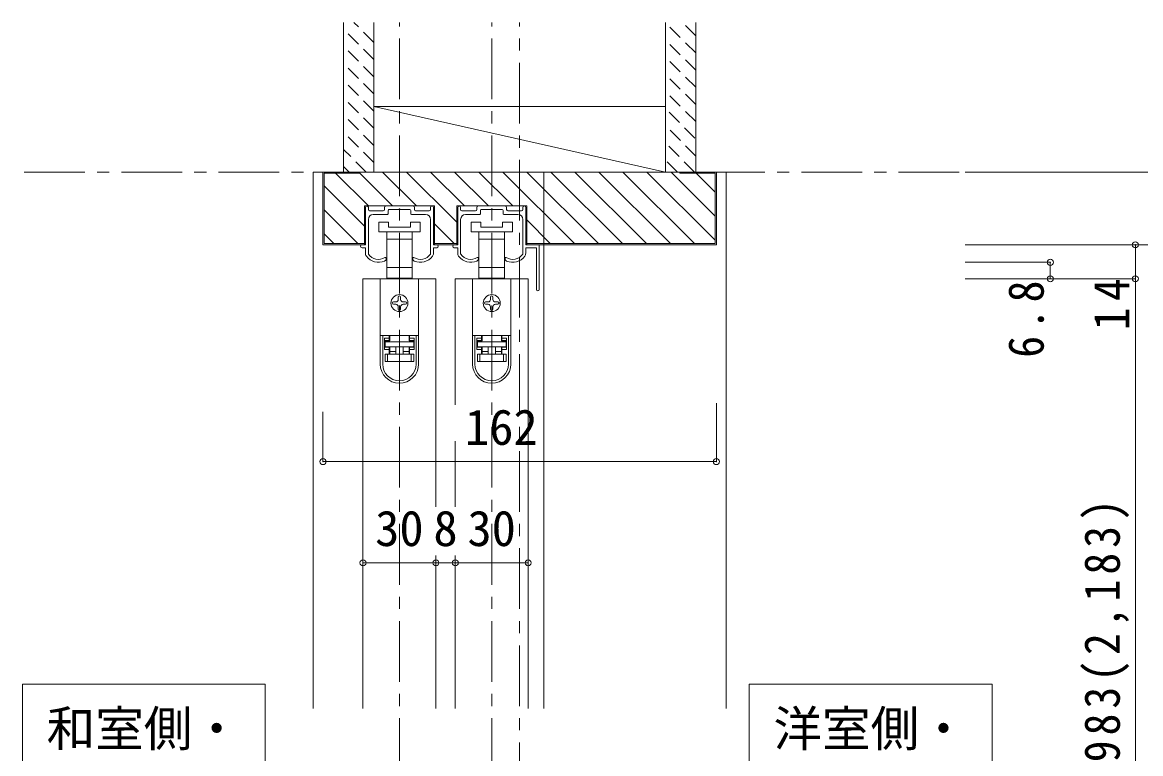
# Model space of a CAD drawing. Units: millimetres at full size, sheet at 1:5; some dimension numbers follow another scale. Extents: x -973 to 977, y -701 to 696.
# Drawn here: x -619.1 to -158.7, y -332.8 to -31.5 of the extents above; entities that cross this region are included whole.
import ezdxf
from ezdxf.enums import TextEntityAlignment as Align

# ---------------------------------------------------------------- set-up
doc = ezdxf.new("R2010")
doc.units = ezdxf.units.MM
doc.header["$LTSCALE"] = 5
doc.header["$PDMODE"] = 32
doc.header["$PDSIZE"] = 2.5
doc.linetypes.add('CHAIN1', pattern=[8, 5, -1, 1, -1])
doc.linetypes.add('DASHED1', pattern=[1.8, 1.2, -0.6])
for name, color, linetype, lineweight in [('0-0_補助線', 7, 'Continuous', 9), ('0-1_通り芯', 4, 'CHAIN1', 9), ('0-2_柱', 3, 'Continuous', 9), ('0-3_仕上げ', 2, 'Continuous', 9), ('0-4_枠', 3, 'Continuous', 9), ('0-6_扉', 6, 'Continuous', 9), ('0-A_文字', 7, 'Continuous', 9), ('0-B_寸法', 7, 'Continuous', 9), ('0-C_ハッチ', 4, 'DASHED1', 9)]:
    doc.layers.add(name, color=color, linetype=linetype, lineweight=lineweight)
doc.styles.add('ＭＳ ゴシック', font='')
doc.styles.get('ＭＳ ゴシック').set_extended_font_data('MS Gothic')

msp = doc.modelspace()

# ---------------------------------------------------------------- linework, layer by layer
at = {"layer": '0-0_補助線'}
for p, q in [((-477.347, -107.141), (-477.147, -107.141)), ((-477.147, -107.141), (-477.347, -107.141)), ((-476.647, -108.641), (-476.647, -107.641)), ((-470.497, -109.141), (-476.147, -109.141)), ((-469.997, -107.641), (-469.997, -108.641)), ((-458.197, -107.141), (-469.497, -107.141)), ((-468.497, -110.341), (-468.497, -108.941)), ((-459.197, -108.941), (-459.197, -110.341)), ((-457.697, -108.641), (-457.697, -107.641)), ((-451.547, -109.141), (-457.197, -109.141)), ((-451.047, -107.641), (-451.047, -108.641)), ((-450.347, -107.141), (-450.547, -107.141)), ((-449.847, -123.141), (-449.847, -107.641)), ((-439.147, -107.141), (-439.347, -107.141)), ((-438.647, -108.641), (-438.647, -107.641)), ((-432.497, -109.141), (-438.147, -109.141)), ((-431.997, -107.641), (-431.997, -108.641)), ((-420.197, -107.141), (-431.497, -107.141)), ((-430.497, -110.341), (-430.497, -108.941)), ((-421.197, -108.941), (-421.197, -110.341)), ((-419.697, -108.641), (-419.697, -107.641)), ((-413.547, -109.141), (-419.197, -109.141)), ((-413.047, -107.641), (-413.047, -108.641)), ((-412.347, -107.141), (-412.547, -107.141)), ((-411.847, -123.141), (-411.847, -107.641)), ((-476.647, -126.764), (-476.647, -112.641)), ((-474.647, -110.641), (-468.797, -110.641)), ((-472.347, -117.841), (-472.347, -113.841)), ((-472.347, -113.841), (-468.347, -113.841)), ((-468.347, -113.841), (-468.347, -115.841)), ((-459.347, -113.841), (-455.347, -113.841)), ((-459.347, -115.841), (-459.347, -113.841)), ((-458.897, -110.641), (-453.047, -110.641)), ((-455.347, -113.841), (-455.347, -117.841)), ((-451.047, -112.641), (-451.047, -126.764)), ((-438.647, -126.764), (-438.647, -112.641)), ((-436.647, -110.641), (-430.797, -110.641)), ((-434.347, -117.841), (-434.347, -113.841)), ((-434.347, -113.841), (-430.347, -113.841)), ((-430.347, -113.841), (-430.347, -115.841)), ((-421.347, -113.841), (-417.347, -113.841)), ((-421.347, -115.841), (-421.347, -113.841)), ((-420.897, -110.641), (-415.047, -110.641)), ((-417.347, -113.841), (-417.347, -117.841)), ((-413.047, -112.641), (-413.047, -126.764)), ((-463.847, -117.841), (-472.347, -117.841)), ((-469.097, -120.841), (-469.097, -117.841)), ((-468.347, -115.841), (-459.347, -115.841)), ((-455.347, -117.841), (-463.847, -117.841)), ((-458.597, -117.841), (-458.597, -120.841)), ((-425.847, -117.841), (-434.347, -117.841)), ((-431.097, -120.841), (-431.097, -117.841)), ((-430.347, -115.841), (-421.347, -115.841)), ((-417.347, -117.841), (-425.847, -117.841)), ((-420.597, -117.841), (-420.597, -120.841)), ((-463.847, -120.841), (-469.097, -120.841)), ((-469.097, -132.441), (-469.097, -120.841)), ((-458.597, -120.841), (-463.847, -120.841)), ((-458.597, -120.841), (-458.597, -132.441)), ((-449.847, -123.141), (-448.447, -123.141)), ((-425.847, -120.841), (-431.097, -120.841)), ((-431.097, -132.441), (-431.097, -120.841)), ((-420.597, -120.841), (-425.847, -120.841)), ((-420.597, -120.841), (-420.597, -132.441)), ((-406.447, -123.141), (-411.847, -123.141)), ((-406.247, -141.541), (-406.247, -123.341)), ((-469.347, -128.899), (-469.347, -128.641)), ((-458.347, -128.641), (-458.347, -128.899)), ((-449.847, -126.607), (-449.847, -124.341)), ((-448.447, -124.341), (-449.847, -124.341)), ((-431.347, -128.899), (-431.347, -128.641)), ((-420.347, -128.641), (-420.347, -128.899)), ((-411.847, -126.607), (-411.847, -124.341)), ((-411.847, -124.341), (-407.647, -124.341)), ((-407.447, -124.541), (-407.447, -141.541)), ((-469.097, -136.841), (-469.097, -132.441)), ((-469.097, -132.441), (-463.847, -132.441)), ((-463.847, -132.441), (-458.597, -132.441)), ((-458.597, -132.441), (-458.597, -136.841)), ((-431.097, -136.841), (-431.097, -132.441)), ((-431.097, -132.441), (-425.847, -132.441)), ((-425.847, -132.441), (-420.597, -132.441)), ((-420.597, -132.441), (-420.597, -136.841)), ((-471.747, -137.141), (-471.747, -160.441)), ((-471.747, -137.141), (-455.947, -137.141)), ((-467.847, -136.841), (-469.097, -136.841)), ((-467.847, -137.141), (-467.847, -136.841)), ((-458.597, -136.841), (-459.847, -136.841)), ((-455.947, -137.141), (-455.947, -160.441)), ((-433.747, -137.141), (-433.747, -160.441)), ((-433.747, -137.141), (-417.947, -137.141)), ((-429.847, -136.841), (-431.097, -136.841)), ((-429.847, -137.141), (-429.847, -136.841)), ((-420.597, -136.841), (-421.847, -136.841)), ((-417.947, -137.141), (-417.947, -160.441)), ((-466.347, -146.641), (-465.347, -146.641)), ((-464.347, -145.641), (-464.347, -144.641)), ((-463.347, -144.641), (-463.347, -145.641)), ((-462.347, -146.641), (-461.347, -146.641)), ((-428.347, -146.641), (-427.347, -146.641)), ((-426.347, -145.641), (-426.347, -144.641)), ((-425.347, -144.641), (-425.347, -145.641)), ((-424.347, -146.641), (-423.347, -146.641)), ((-465.347, -147.641), (-466.347, -147.641)), ((-464.347, -149.641), (-464.347, -148.641)), ((-463.347, -148.641), (-463.347, -149.641)), ((-461.347, -147.641), (-462.347, -147.641)), ((-427.347, -147.641), (-428.347, -147.641)), ((-426.347, -149.641), (-426.347, -148.641)), ((-425.347, -148.641), (-425.347, -149.641)), ((-423.347, -147.641), (-424.347, -147.641)), ((-471.747, -160.441), (-471.747, -160.541)), ((-471.747, -160.441), (-455.947, -160.441)), ((-471.747, -172.241), (-471.747, -160.541)), ((-470.747, -160.541), (-468.047, -160.541)), ((-468.747, -160.441), (-468.747, -160.541)), ((-468.047, -161.541), (-468.047, -160.541)), ((-467.847, -160.441), (-467.847, -162.641)), ((-459.847, -162.641), (-459.847, -160.441)), ((-459.647, -160.541), (-459.647, -161.541)), ((-459.647, -160.541), (-456.947, -160.541)), ((-458.947, -160.541), (-458.947, -160.441)), ((-456.947, -172.241), (-456.947, -160.541)), ((-456.947, -160.541), (-455.947, -160.541)), ((-455.947, -160.441), (-455.947, -160.541)), ((-455.947, -160.541), (-455.947, -172.241)), ((-433.747, -160.441), (-433.747, -160.541)), ((-433.747, -160.441), (-417.947, -160.441)), ((-433.747, -172.241), (-433.747, -160.541)), ((-432.747, -160.541), (-430.047, -160.541)), ((-430.747, -160.441), (-430.747, -160.541)), ((-430.047, -161.541), (-430.047, -160.541)), ((-429.847, -160.441), (-429.847, -162.641)), ((-421.847, -162.641), (-421.847, -160.441)), ((-421.647, -160.541), (-421.647, -161.541)), ((-421.647, -160.541), (-418.947, -160.541)), ((-420.947, -160.541), (-420.947, -160.441)), ((-418.947, -172.241), (-418.947, -160.541)), ((-418.947, -160.541), (-417.947, -160.541)), ((-417.947, -160.441), (-417.947, -160.541)), ((-417.947, -160.541), (-417.947, -172.241)), ((-469.947, -166.241), (-469.947, -161.541)), ((-468.047, -161.541), (-469.947, -161.541)), ((-468.047, -165.241), (-469.947, -165.241)), ((-469.747, -162.641), (-467.847, -162.641)), ((-469.747, -163.141), (-469.747, -162.641)), ((-468.047, -166.241), (-468.047, -165.241)), ((-467.847, -165.141), (-467.847, -167.141)), ((-465.347, -165.141), (-465.347, -168.141)), ((-462.347, -165.141), (-462.347, -168.141)), ((-459.847, -162.641), (-457.947, -162.641)), ((-459.847, -167.141), (-459.847, -165.141)), ((-457.747, -161.541), (-459.647, -161.541)), ((-459.647, -161.541), (-459.647, -162.541)), ((-459.647, -162.541), (-457.747, -162.541)), ((-457.947, -162.641), (-457.947, -163.141)), ((-457.747, -161.541), (-457.747, -166.241)), ((-431.947, -166.241), (-431.947, -161.541)), ((-430.047, -161.541), (-431.947, -161.541)), ((-430.047, -165.241), (-431.947, -165.241)), ((-431.747, -162.641), (-429.847, -162.641)), ((-431.747, -163.141), (-431.747, -162.641)), ((-430.047, -166.241), (-430.047, -165.241)), ((-429.847, -165.141), (-429.847, -167.141)), ((-427.347, -165.141), (-427.347, -168.141)), ((-424.347, -165.141), (-424.347, -168.141)), ((-421.847, -162.641), (-419.947, -162.641)), ((-421.847, -167.141), (-421.847, -165.141)), ((-419.747, -161.541), (-421.647, -161.541)), ((-421.647, -161.541), (-421.647, -162.541)), ((-421.647, -162.541), (-419.747, -162.541)), ((-419.947, -162.641), (-419.947, -163.141)), ((-419.747, -161.541), (-419.747, -166.241)), ((-469.947, -166.241), (-468.047, -166.241)), ((-469.747, -168.141), (-469.747, -171.141)), ((-468.747, -168.141), (-469.747, -168.141)), ((-468.747, -171.141), (-468.747, -168.141)), ((-458.947, -168.141), (-468.747, -168.141)), ((-468.047, -168.141), (-468.047, -166.241)), ((-459.847, -167.141), (-462.347, -167.141)), ((-459.847, -168.141), (-459.847, -167.141)), ((-459.647, -166.241), (-457.747, -166.241)), ((-459.647, -166.241), (-459.647, -168.141)), ((-458.947, -168.141), (-458.947, -171.141)), ((-457.947, -168.141), (-458.947, -168.141)), ((-457.947, -171.141), (-457.947, -168.141)), ((-431.947, -166.241), (-430.047, -166.241)), ((-431.747, -168.141), (-431.747, -171.141)), ((-430.747, -168.141), (-431.747, -168.141)), ((-430.747, -171.141), (-430.747, -168.141)), ((-420.947, -168.141), (-430.747, -168.141)), ((-430.047, -168.141), (-430.047, -166.241)), ((-421.847, -167.141), (-424.347, -167.141)), ((-421.847, -168.141), (-421.847, -167.141)), ((-421.647, -166.241), (-419.747, -166.241)), ((-421.647, -166.241), (-421.647, -168.141)), ((-420.947, -168.141), (-420.947, -171.141)), ((-419.947, -168.141), (-420.947, -168.141)), ((-419.947, -171.141), (-419.947, -168.141)), ((-469.747, -171.141), (-468.747, -171.141)), ((-468.747, -171.141), (-458.947, -171.141)), ((-458.947, -171.141), (-457.947, -171.141)), ((-431.747, -171.141), (-430.747, -171.141)), ((-430.747, -171.141), (-420.947, -171.141)), ((-420.947, -171.141), (-419.947, -171.141))]:
    msp.add_line(p, q, dxfattribs=at)
at = {"layer": '0-0_補助線', "color": 3}
for p, q in [((-449.447, -123.141), (-449.447, -107.141)), ((-411.447, -123.141), (-411.447, -107.141)), ((-449.447, -122.641), (-440.247, -122.641)), ((-449.447, -123.141), (-440.247, -123.141))]:
    msp.add_line(p, q, dxfattribs=at)
at = {"layer": '0-0_補助線', "color": 6}
for p, q in [((-478.847, -137.141), (-448.847, -137.141)), ((-440.847, -137.141), (-410.847, -137.141))]:
    msp.add_line(p, q, dxfattribs=at)
at = {"layer": '0-0_補助線'}
for points in [[(-477.847, -107.641), (-477.847, -123.141), (-479.247, -123.141)], [(-468.197, -108.641), (-464.147, -108.641), (-463.847, -108.341), (-463.547, -108.641), (-459.497, -108.641)], [(-439.847, -107.641), (-439.847, -123.141), (-441.247, -123.141)], [(-430.197, -108.641), (-426.147, -108.641), (-425.847, -108.341), (-425.547, -108.641), (-421.497, -108.641)], [(-479.247, -124.341), (-477.847, -124.341), (-477.847, -126.607)], [(-441.247, -124.341), (-439.847, -124.341), (-439.847, -126.607)], [(-467.847, -136.841), (-459.847, -136.841), (-459.847, -137.141)], [(-429.847, -136.841), (-421.847, -136.841), (-421.847, -137.141)], [(-471.747, -160.541), (-470.747, -160.541), (-470.747, -172.241)], [(-433.747, -160.541), (-432.747, -160.541), (-432.747, -172.241)], [(-469.947, -162.541), (-468.047, -162.541), (-468.047, -161.541)], [(-457.747, -165.241), (-459.647, -165.241), (-459.647, -166.241)], [(-431.947, -162.541), (-430.047, -162.541), (-430.047, -161.541)], [(-419.747, -165.241), (-421.647, -165.241), (-421.647, -166.241)], [(-465.347, -167.141), (-467.847, -167.141), (-467.847, -168.141)], [(-427.347, -167.141), (-429.847, -167.141), (-429.847, -168.141)]]:
    msp.add_lwpolyline(points, dxfattribs=at)
at = {"layer": '0-0_補助線', "color": 3}
for points in [[(-478.247, -123.141), (-478.247, -107.141), (-449.447, -107.141)], [(-440.247, -123.141), (-440.247, -107.141), (-411.447, -107.141)]]:
    msp.add_lwpolyline(points, dxfattribs=at)
at = {"layer": '0-0_補助線'}
for points in [[(-469.747, -165.141), (-457.947, -165.141), (-457.947, -163.141), (-469.747, -163.141)], [(-431.747, -165.141), (-419.947, -165.141), (-419.947, -163.141), (-431.747, -163.141)]]:
    msp.add_lwpolyline(points, close=True, dxfattribs=at)
for centre in [(-463.847, -147.141), (-425.847, -147.141)]:
    msp.add_circle(centre, 3.5, dxfattribs=at)
for centre, radius, start, end in [((-477.347, -107.641), 0.5, 90, 180), ((-477.147, -107.641), 0.5, 360, 90), ((-476.147, -108.641), 0.5, 180, 270), ((-470.497, -108.641), 0.5, 270, 0), ((-469.497, -107.641), 0.5, 90, 180), ((-468.797, -110.341), 0.3, 270, 360), ((-468.197, -108.941), 0.3, 90, 180), ((-459.497, -108.941), 0.3, 0, 90), ((-458.897, -110.341), 0.3, 180, 270), ((-458.197, -107.641), 0.5, 0, 90), ((-457.197, -108.641), 0.5, 180, 270), ((-451.547, -108.641), 0.5, 270, 360), ((-450.547, -107.641), 0.5, 90, 180), ((-450.347, -107.641), 0.5, 0, 90), ((-439.347, -107.641), 0.5, 90, 180), ((-439.147, -107.641), 0.5, 360, 90), ((-438.147, -108.641), 0.5, 180, 270), ((-432.497, -108.641), 0.5, 270, 0), ((-431.497, -107.641), 0.5, 90, 180), ((-430.797, -110.341), 0.3, 270, 360), ((-430.197, -108.941), 0.3, 90, 180), ((-421.497, -108.941), 0.3, 0, 90), ((-420.897, -110.341), 0.3, 180, 270), ((-420.197, -107.641), 0.5, 0, 90), ((-419.197, -108.641), 0.5, 180, 270), ((-413.547, -108.641), 0.5, 270, 360), ((-412.547, -107.641), 0.5, 90, 180), ((-412.347, -107.641), 0.5, 0, 90), ((-474.647, -112.641), 2, 90, 180), ((-453.047, -112.641), 2, 0, 90), ((-436.647, -112.641), 2, 90, 180), ((-415.047, -112.641), 2, 0, 90), ((-479.247, -123.741), 0.6, 90, 270), ((-448.447, -123.741), 0.6, 270, 90), ((-441.247, -123.741), 0.6, 90, 270), ((-406.447, -123.341), 0.2, 0, 90), ((-475.847, -126.607), 2, 180, 215.95057), ((-472.447, -124.141), 6.2, 215.95057, 293.81884), ((-476.347, -126.764), 0.3, 180, 213.92311), ((-472.447, -124.141), 5, 213.92311, 301.89079), ((-470.347, -128.899), 1, 293.81884, 0), ((-469.647, -128.641), 0.3, 0, 121.89079), ((-458.047, -128.641), 0.3, 58.10921, 180), ((-457.347, -128.899), 1, 180, 246.18116), ((-455.247, -124.141), 5, 238.10921, 326.07689), ((-455.247, -124.141), 6.2, 246.18116, 324.04943), ((-451.347, -126.764), 0.3, 326.07689, 0), ((-451.847, -126.607), 2, 324.04943, 0), ((-437.847, -126.607), 2, 180, 215.95057), ((-434.447, -124.141), 6.2, 215.95057, 293.81884), ((-438.347, -126.764), 0.3, 180, 213.92311), ((-434.447, -124.141), 5, 213.92311, 301.89079), ((-432.347, -128.899), 1, 293.81884, 0), ((-431.647, -128.641), 0.3, 0, 121.89079), ((-420.047, -128.641), 0.3, 58.10921, 180), ((-419.347, -128.899), 1, 180, 246.18116), ((-417.247, -124.141), 5, 238.10921, 326.07689), ((-417.247, -124.141), 6.2, 246.18116, 324.04943), ((-413.347, -126.764), 0.3, 326.07689, 0), ((-413.847, -126.607), 2, 324.04943, 0), ((-407.647, -124.541), 0.2, 0, 90), ((-406.847, -141.541), 0.6, 180, 0), ((-466.347, -147.141), 0.5, 90, 180), ((-466.347, -147.141), 0.5, 180, 270), ((-465.347, -145.641), 1, 270, 0), ((-463.847, -144.641), 0.5, 90, 180), ((-463.847, -144.641), 0.5, 0, 90), ((-462.347, -145.641), 1, 180, 270), ((-461.347, -147.141), 0.5, 0, 90), ((-461.347, -147.141), 0.5, 270, 0), ((-428.347, -147.141), 0.5, 90, 180), ((-428.347, -147.141), 0.5, 180, 270), ((-427.347, -145.641), 1, 270, 0), ((-425.847, -144.641), 0.5, 90, 180), ((-425.847, -144.641), 0.5, 0, 90), ((-424.347, -145.641), 1, 180, 270), ((-423.347, -147.141), 0.5, 0, 90), ((-423.347, -147.141), 0.5, 270, 0), ((-465.347, -148.641), 1, 0, 90), ((-463.847, -149.641), 0.5, 180, 270), ((-463.847, -149.641), 0.5, 270, 0), ((-462.347, -148.641), 1, 90, 180), ((-427.347, -148.641), 1, 0, 90), ((-425.847, -149.641), 0.5, 180, 270), ((-425.847, -149.641), 0.5, 270, 0), ((-424.347, -148.641), 1, 90, 180), ((-463.847, -172.241), 7.9, 180, 0), ((-463.847, -172.241), 6.9, 180, 0), ((-425.847, -172.241), 7.9, 180, 0), ((-425.847, -172.241), 6.9, 180, 0)]:
    msp.add_arc(centre, radius, start, end, dxfattribs=at)
at = {"layer": '0-1_通り芯'}
for p, q in [((-463.847, -543.141), (-463.847, -31.49)), ((-425.847, -543.141), (-425.847, -31.49)), ((-414.347, -553.141), (-414.347, -31.49)), ((-618.347, -93.141), (-71.847, -93.141))]:
    msp.add_line(p, q, dxfattribs=at)
at = {"layer": '0-2_柱', "color": 7}
msp.add_line((-354.347, -93.141), (-474.347, -66.141), dxfattribs=at)
at = {"layer": '0-2_柱'}
for p, q in [((-354.347, -66.141), (-474.347, -66.141)), ((-354.347, -93.141), (-474.347, -93.141))]:
    msp.add_line(p, q, dxfattribs=at)
at = {"layer": '0-3_仕上げ'}
for p, q in [((-486.847, -93.141), (-486.847, -31.49)), ((-474.347, -93.141), (-474.347, -31.49)), ((-354.347, -93.141), (-354.347, -31.49)), ((-341.847, -93.141), (-341.847, -31.49))]:
    msp.add_line(p, q, dxfattribs=at)
at = {"layer": '0-4_枠', "color": 4}
for p, q in [((-499.347, -314.141), (-499.347, -93.141)), ((-499.347, -93.141), (-495.347, -93.141)), ((-404.347, -93.141), (-404.347, -314.141)), ((-329.347, -93.141), (-333.347, -93.141)), ((-329.347, -93.141), (-329.347, -314.141))]:
    msp.add_line(p, q, dxfattribs=at)
at = {"layer": '0-4_枠'}
for p, q in [((-495.347, -93.141), (-333.347, -93.141)), ((-495.347, -123.141), (-495.347, -93.141)), ((-480.347, -93.641), (-494.847, -93.641)), ((-494.847, -122.641), (-494.847, -93.641)), ((-480.347, -93.641), (-480.347, -93.141)), ((-348.347, -93.141), (-348.347, -93.641)), ((-348.347, -93.641), (-333.847, -93.641)), ((-333.847, -122.641), (-333.847, -93.641)), ((-333.347, -123.141), (-333.347, -93.141)), ((-495.347, -123.141), (-478.247, -123.141)), ((-494.847, -122.641), (-478.247, -122.641)), ((-333.847, -122.641), (-411.447, -122.641)), ((-411.447, -123.141), (-333.347, -123.141))]:
    msp.add_line(p, q, dxfattribs=at)
at = {"layer": '0-6_扉'}
for p, q in [((-478.847, -137.141), (-478.847, -314.141)), ((-448.847, -137.141), (-448.847, -231.141)), ((-440.847, -137.141), (-440.847, -189.118)), ((-410.847, -137.141), (-410.847, -314.141)), ((-440.847, -204.046), (-440.847, -231.141)), ((-448.847, -251.141), (-448.847, -314.141)), ((-440.847, -251.141), (-440.847, -314.141))]:
    msp.add_line(p, q, dxfattribs=at)
at = {"layer": '0-A_文字'}
for p, q in [((-619.097, -344.141), (-619.097, -304.141)), ((-619.097, -304.141), (-519.097, -304.141)), ((-519.097, -304.141), (-519.097, -344.141)), ((-319.847, -344.141), (-319.847, -304.141)), ((-319.847, -304.141), (-219.847, -304.141)), ((-219.847, -304.141), (-219.847, -344.141))]:
    msp.add_line(p, q, dxfattribs=at)
at = {"layer": '0-B_寸法', "color": 4}
for p, q in [((-90.847, -93.141), (-230.847, -93.141)), ((-125.847, -123.141), (-230.847, -123.141)), ((-160.847, -123.141), (-160.847, -137.141)), ((-195.847, -130.341), (-230.847, -130.341)), ((-195.847, -130.341), (-195.847, -137.141)), ((-160.847, -137.141), (-230.847, -137.141)), ((-160.847, -137.141), (-160.847, -523.142)), ((-333.347, -212.446), (-333.347, -188.387)), ((-495.347, -212.446), (-495.347, -191.887)), ((-333.347, -212.446), (-495.347, -212.446)), ((-410.847, -254.141), (-478.847, -254.141))]:
    msp.add_line(p, q, dxfattribs=at)
at = {"layer": '0-B_寸法'}
for p in [(-160.847, -123.141), (-195.847, -130.341), (-195.847, -137.141), (-160.847, -137.141), (-495.347, -212.446), (-333.347, -212.446), (-478.847, -254.141), (-448.847, -254.141), (-440.847, -254.141), (-410.847, -254.141)]:
    msp.add_point(p, dxfattribs=at)
at = {"layer": '0-C_ハッチ'}
for p, q in [((-474.347, -39.745), (-482.601, -31.49)), ((-341.847, -44.108), (-354.347, -31.608)), ((-341.847, -37.037), (-347.393, -31.49)), ((-474.347, -46.816), (-486.847, -34.316)), ((-474.347, -53.887), (-486.847, -41.387)), ((-341.847, -51.179), (-354.347, -38.679)), ((-341.847, -58.25), (-354.347, -45.75)), ((-474.347, -60.958), (-486.847, -48.458)), ((-341.847, -65.321), (-354.347, -52.821)), ((-474.347, -68.029), (-486.847, -55.529)), ((-474.347, -75.1), (-486.847, -62.6)), ((-341.847, -72.392), (-354.347, -59.892)), ((-342.168, -79.141), (-354.347, -66.963)), ((-474.347, -82.171), (-486.847, -69.671)), ((-474.347, -89.242), (-486.847, -76.742)), ((-341.819, -86.562), (-354.347, -74.034)), ((-342.311, -93.141), (-354.347, -81.105)), ((-477.519, -93.141), (-486.847, -83.813)), ((-484.59, -93.141), (-486.847, -90.884)), ((-349.382, -93.141), (-354.347, -88.176))]:
    msp.add_line(p, q, dxfattribs=at)
at = {"layer": '0-C_ハッチ', "linetype": 'Continuous'}
for p, q in [((-490.113, -93.641), (-476.613, -107.141)), ((-466.714, -107.141), (-480.347, -93.508)), ((-456.814, -107.141), (-470.814, -93.141)), ((-440.247, -113.809), (-460.915, -93.141)), ((-437.015, -107.141), (-451.015, -93.141)), ((-427.116, -107.141), (-441.116, -93.141)), ((-417.216, -107.141), (-431.216, -93.141)), ((-391.817, -122.641), (-421.317, -93.141)), ((-381.917, -122.641), (-411.417, -93.141)), ((-372.018, -122.641), (-401.518, -93.141)), ((-362.118, -122.641), (-391.618, -93.141)), ((-352.219, -122.641), (-381.719, -93.141)), ((-342.319, -122.641), (-371.819, -93.141)), ((-333.847, -121.214), (-361.92, -93.141)), ((-333.847, -111.315), (-352.02, -93.141)), ((-333.847, -101.415), (-341.621, -93.641)), ((-478.247, -115.407), (-494.847, -98.807)), ((-480.912, -122.641), (-494.847, -108.707)), ((-441.314, -122.641), (-449.447, -114.509)), ((-401.716, -122.641), (-411.447, -112.911)), ((-490.812, -122.641), (-494.847, -118.606))]:
    msp.add_line(p, q, dxfattribs=at)

# ---------------------------------------------------------------- texts
at = {"layer": '0-A_文字', "style": 'ＭＳ ゴシック'}
for s, p in [('和室側・', (-609.097, -334.141)), ('洋室側・', (-309.847, -334.141))]:
    msp.add_text(s, height=14.66, dxfattribs=at).set_placement(p, align=Align.BOTTOM_LEFT)
at = {"layer": '0-B_寸法', "style": 'ＭＳ ゴシック'}
for s, p in [('162', (-436.847, -209.946)), ('30', (-473.847, -251.641)), ('8', (-449.847, -251.641)), ('30', (-435.847, -251.641))]:
    msp.add_text(s, height=14.66, dxfattribs=at).set_placement(p, align=Align.BOTTOM_LEFT)
at = {"layer": '0-B_寸法', "char_height": 14.66, "attachment_point": 7, "rotation": 90, "style": 'ＭＳ ゴシック'}
for s, insert in [('\\T1.27;\\W0.95;14', (-163.347, -158.391)), ('\\T1.27;\\W0.9;6.8', (-198.347, -169.641)), ('\\T1.23;\\W0.9;ＤＨ＝1,983(2,183)', (-163.347, -424.766))]:
    msp.add_mtext(s, dxfattribs=dict(at, insert=insert))

doc.saveas('drawing.dxf')
